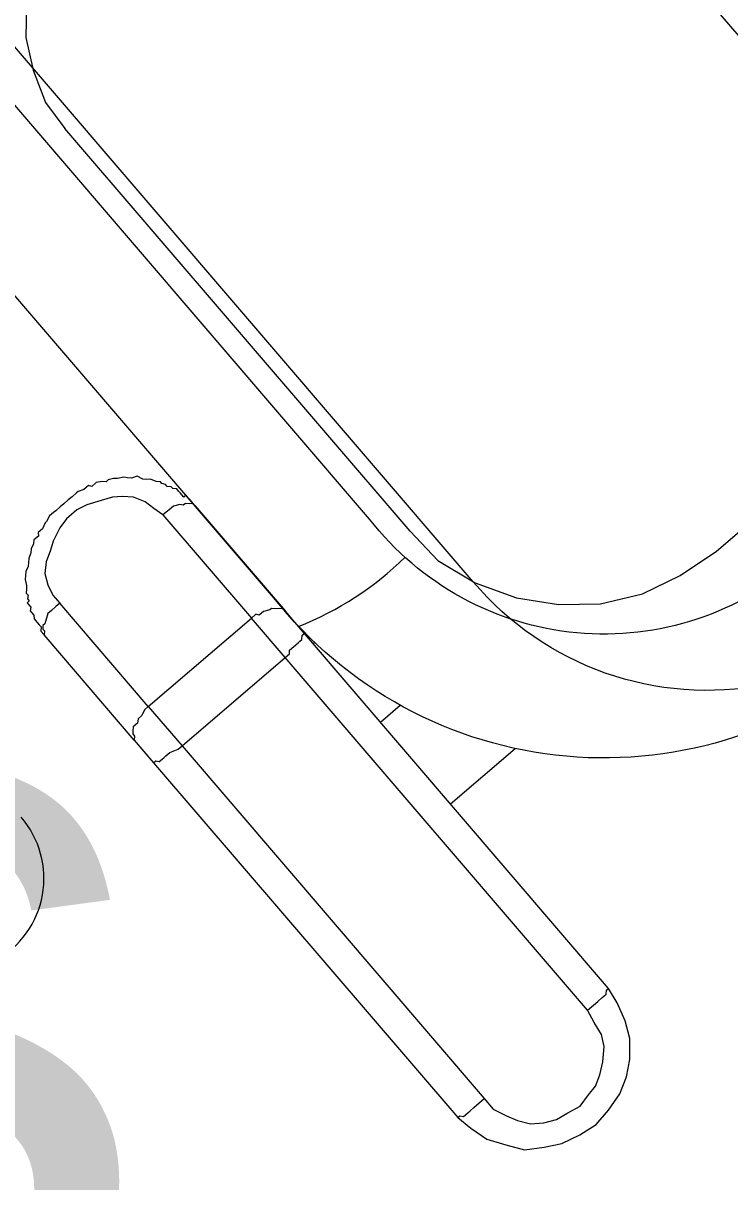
# Model space of a CAD drawing. Header units: metres. Extents: x 2999 to 3109, y 1752 to 1796.
# Drawn here: x 3011.2773 to 3011.5054, y 1761.0019 to 1761.376 of the extents above; entities that cross this region are included whole.
import ezdxf

# ---------------------------------------------------------------- set-up
doc = ezdxf.new("R2010")
doc.units = ezdxf.units.M
doc.layers.add('PAREDES', color=7, linetype='Continuous')
doc.styles.add('PADRAO MK', font='')
doc.styles.get('PADRAO MK').set_extended_font_data('AvantGarde Bk BT')

msp = doc.modelspace()

# ---------------------------------------------------------------- linework, layer by layer
at = {"layer": 'PAREDES', "color": 253, "lineweight": 0}
for p, q in [((3011.61788, 1761.24394), (3011.12396, 1761.82051)), ((3011.37088, 1761.17573), (3011.37132, 1761.17612)), ((3011.39262, 1761.15035), (3011.39897, 1761.15582)), ((3011.41519, 1761.124), (3011.43605, 1761.14187))]:
    msp.add_line(p, q, dxfattribs=at)
for points in [[(3011.73001, 1761.32305, -0.234658), (3011.51686, 1761.16244, -0.272496), (3011.42254, 1761.19568), (3011.2448, 1761.40315, 0.181632), (3011.1829, 1761.4371), (3011.13053, 1761.44453, -0.228787), (3011.04957, 1761.50273), (3010.93733, 1761.68722, -0.293385), (3010.96295, 1761.84086, -0.140345), (3011.15931, 1762.00908, -0.293384), (3011.31506, 1762.01081), (3011.48014, 1761.87159, -0.228787), (3011.52523, 1761.78266), (3011.52507, 1761.77107)], [(3011.60022, 1761.26456), (3011.52845, 1761.20307, -0.435023), (3011.3891, 1761.21594), (3011.15559, 1761.48852)], [(3011.72849, 1761.32177), (3011.55475, 1761.17293, -0.431666), (3011.35813, 1761.19061), (3011.1338, 1761.45248)]]:
    msp.add_lwpolyline(points, format="xyb", dxfattribs=at)
for points in [[(3011.29732, 1761.42039), (3011.29003, 1761.41169), (3011.28356, 1761.40276), (3011.27979, 1761.39247), (3011.27832, 1761.38199), (3011.27816, 1761.37142), (3011.28048, 1761.36082), (3011.28448, 1761.35043), (3011.29077, 1761.342)], [(3011.40214, 1761.21201), (3011.29077, 1761.342)], [(3011.50104, 1761.20553), (3011.58741, 1761.27952)], [(3011.33273, 1761.22026), (3011.33167, 1761.2215), (3011.33106, 1761.22221), (3011.33045, 1761.22292), (3011.32985, 1761.22362), (3011.32914, 1761.22302), (3011.32853, 1761.22373), (3011.32808, 1761.22426), (3011.32747, 1761.22497), (3011.32686, 1761.22567), (3011.32555, 1761.22578), (3011.32509, 1761.22631), (3011.32378, 1761.22641), (3011.32317, 1761.22712), (3011.32203, 1761.22737), (3011.32158, 1761.2279), (3011.32026, 1761.228), (3011.31834, 1761.22881), (3011.31718, 1761.22874), (3011.31586, 1761.22884), (3011.31411, 1761.2298), (3011.31224, 1761.22912), (3011.31093, 1761.22922), (3011.30979, 1761.22947), (3011.30777, 1761.22897), (3011.30645, 1761.22907), (3011.30476, 1761.22854), (3011.30405, 1761.22793), (3011.30273, 1761.22803), (3011.30089, 1761.22768), (3011.29947, 1761.22647), (3011.29833, 1761.22672), (3011.29691, 1761.22551), (3011.29504, 1761.22482), (3011.29451, 1761.22437), (3011.29309, 1761.22315), (3011.29185, 1761.22209), (3011.29044, 1761.22088)], [(3011.32241, 1761.21725), (3011.31942, 1761.2193), (3011.31662, 1761.2215), (3011.31292, 1761.22295), (3011.30931, 1761.22323), (3011.30615, 1761.22297), (3011.30243, 1761.22194), (3011.29785, 1761.22047), (3011.29458, 1761.2189), (3011.29122, 1761.21602), (3011.28917, 1761.21304), (3011.28702, 1761.20874), (3011.28613, 1761.20583), (3011.28469, 1761.20214), (3011.28423, 1761.19837), (3011.28527, 1761.19465), (3011.28684, 1761.19139), (3011.28911, 1761.18873)], [(3011.29044, 1761.22088), (3011.2892, 1761.21982), (3011.28778, 1761.2186), (3011.28707, 1761.218), (3011.28583, 1761.21693), (3011.28487, 1761.21519), (3011.28434, 1761.21473), (3011.28353, 1761.21281), (3011.28211, 1761.2116), (3011.28219, 1761.21043), (3011.28077, 1761.20922), (3011.28067, 1761.20791), (3011.27988, 1761.20631), (3011.27978, 1761.205), (3011.27915, 1761.20323), (3011.27905, 1761.20191), (3011.27895, 1761.2006), (3011.27816, 1761.199), (3011.27806, 1761.19769), (3011.27796, 1761.19637), (3011.27831, 1761.19452), (3011.27839, 1761.19336), (3011.27829, 1761.19205), (3011.27889, 1761.19134), (3011.27864, 1761.1902), (3011.27925, 1761.18949), (3011.27854, 1761.18888), (3011.27915, 1761.18818), (3011.27975, 1761.18747), (3011.2795, 1761.18633), (3011.28011, 1761.18562), (3011.28071, 1761.18491), (3011.28079, 1761.18375), (3011.28124, 1761.18322), (3011.28185, 1761.18251), (3011.28246, 1761.1818), (3011.28307, 1761.18109), (3011.28296, 1761.17978), (3011.28403, 1761.17854)], [(3011.33273, 1761.22026), (3011.33212, 1761.22097), (3011.33096, 1761.22089), (3011.32964, 1761.22099), (3011.32894, 1761.22039), (3011.3278, 1761.22064), (3011.32577, 1761.22014), (3011.32436, 1761.21892), (3011.32383, 1761.21847), (3011.32241, 1761.21725)], [(3011.33273, 1761.22026), (3011.36186, 1761.18626)], [(3011.32241, 1761.21725), (3011.35093, 1761.18396)], [(3011.40214, 1761.21201), (3011.41116, 1761.20254), (3011.42318, 1761.19533), (3011.43653, 1761.1905), (3011.45009, 1761.18829), (3011.46367, 1761.18857), (3011.47716, 1761.19183), (3011.48935, 1761.19767), (3011.50104, 1761.20553)], [(3011.28911, 1761.18873), (3011.28787, 1761.18767), (3011.28646, 1761.18645), (3011.28522, 1761.18539), (3011.2843, 1761.18215), (3011.2836, 1761.18155), (3011.28367, 1761.18038), (3011.28413, 1761.17985), (3011.28403, 1761.17854)], [(3011.31764, 1761.15543), (3011.28911, 1761.18873)], [(3011.36186, 1761.18626), (3011.36125, 1761.18696), (3011.35994, 1761.18707), (3011.35877, 1761.18699), (3011.35746, 1761.18709), (3011.35693, 1761.18664), (3011.3549, 1761.18613), (3011.35349, 1761.18492), (3011.35235, 1761.18517), (3011.35093, 1761.18396)], [(3011.36808, 1761.17899), (3011.36186, 1761.18626)], [(3011.31764, 1761.15543), (3011.35093, 1761.18396)], [(3011.36186, 1761.17121), (3011.35093, 1761.18396)], [(3011.31316, 1761.14453), (3011.28403, 1761.17854)], [(3011.36186, 1761.17121), (3011.36327, 1761.17242), (3011.3632, 1761.17358), (3011.36461, 1761.1748), (3011.36603, 1761.17601), (3011.36656, 1761.17647), (3011.36727, 1761.17707), (3011.36737, 1761.17839), (3011.36808, 1761.17899)], [(3011.46624, 1761.06441), (3011.36808, 1761.17899)], [(3011.32856, 1761.14268), (3011.36186, 1761.17121)], [(3011.45941, 1761.05733), (3011.36186, 1761.17121)], [(3011.31764, 1761.15543), (3011.3164, 1761.15437), (3011.31559, 1761.15245), (3011.31435, 1761.15139), (3011.31424, 1761.15007), (3011.31283, 1761.14886), (3011.31273, 1761.14754), (3011.31265, 1761.14656), (3011.31326, 1761.14585), (3011.31316, 1761.14453)], [(3011.31764, 1761.15543), (3011.32856, 1761.14268)], [(3011.31316, 1761.14453), (3011.31938, 1761.13727)], [(3011.31938, 1761.13727), (3011.32008, 1761.13788), (3011.32122, 1761.13763), (3011.32264, 1761.13884), (3011.32335, 1761.13945), (3011.32459, 1761.14051), (3011.32732, 1761.14162), (3011.32856, 1761.14268)], [(3011.32856, 1761.14268), (3011.42612, 1761.0288)], [(3011.31938, 1761.13727), (3011.41754, 1761.02269)], [(3011.45941, 1761.05733), (3011.46136, 1761.059), (3011.46278, 1761.06021), (3011.46419, 1761.06142), (3011.46472, 1761.06188), (3011.46543, 1761.06249), (3011.46553, 1761.0638), (3011.46624, 1761.06441)], [(3011.46218, 1761.0204), (3011.46618, 1761.02505), (3011.4699, 1761.03039), (3011.47198, 1761.03585), (3011.47307, 1761.04139), (3011.47309, 1761.04817), (3011.47155, 1761.05391), (3011.46902, 1761.05973), (3011.46624, 1761.06441)], [(3011.42612, 1761.0288), (3011.429, 1761.02544), (3011.4333, 1761.02329), (3011.43681, 1761.02169), (3011.44104, 1761.02071), (3011.44536, 1761.02103), (3011.44941, 1761.02204), (3011.45305, 1761.02424), (3011.45702, 1761.02642), (3011.45978, 1761.03001), (3011.46198, 1761.03282), (3011.46343, 1761.03651), (3011.46441, 1761.04073), (3011.4648, 1761.04567), (3011.46394, 1761.04954), (3011.46159, 1761.05336), (3011.45941, 1761.05733)], [(3011.41754, 1761.02269), (3011.41825, 1761.02329), (3011.41939, 1761.02304), (3011.4208, 1761.02425), (3011.42151, 1761.02486), (3011.42275, 1761.02592), (3011.42612, 1761.0288)], [(3011.41754, 1761.02269), (3011.42174, 1761.01922), (3011.42692, 1761.01568), (3011.43307, 1761.01388), (3011.43906, 1761.01226), (3011.44541, 1761.01309), (3011.45113, 1761.0143), (3011.45697, 1761.01716), (3011.46218, 1761.0204)]]:
    msp.add_lwpolyline(points, dxfattribs=at)
msp.add_arc((3011.32649, 1761.27973), 0.10622, 291.9417, 314.1915, dxfattribs=at)
msp.add_ellipse((3011.25218, 1761.10001), major_axis=(0.03174, -0.00245), ratio=0.970345, start_param=5.318403, end_param=7.05353, dxfattribs=at)

# ---------------------------------------------------------------- texts
at = {"layer": 'PAREDES', "color": 253, "lineweight": 0, "style": 'PADRAO MK'}
msp.add_text('Cons. 12', height=0.24, dxfattribs=at).set_placement((3010.57066, 1760.95091))

doc.saveas('drawing.dxf')
